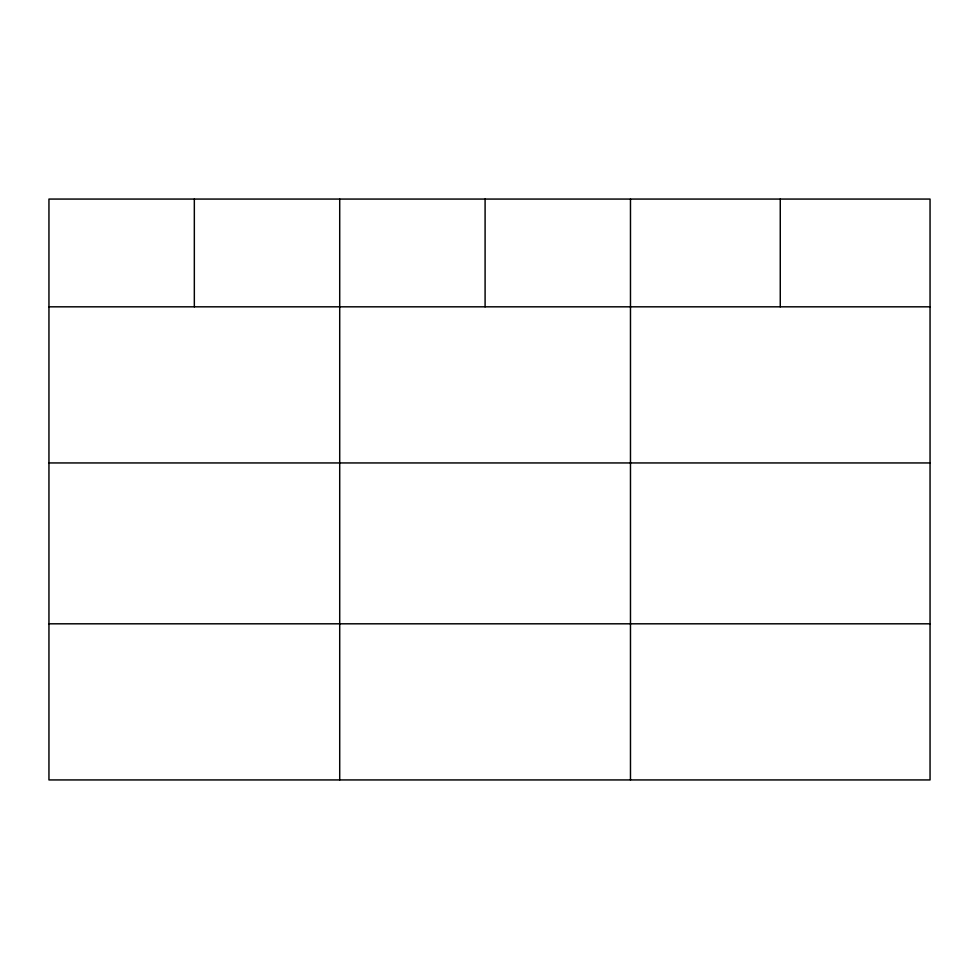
<?xml version="1.0" encoding="UTF-8"?>
<svg xmlns="http://www.w3.org/2000/svg" width="979" height="979" viewBox="0 0 979 979"><rect width="100%" height="100%" fill="white"/><g stroke="black" fill="none" stroke-linecap="round" stroke-linejoin="round"><path stroke-width="1.47" d="M930.05 462.945L930.05 199.067L48.95 199.067L48.95 779.933L930.05 779.933L930.05 462.945L48.95 462.945M48.95 306.819L930.05 306.819M48.95 623.807L930.05 623.807M780.263 199.067L780.263 306.819M630.476 199.067L630.476 779.933M485.094 199.067L485.094 306.819M339.713 199.067L339.713 779.933M194.332 199.067L194.332 306.819"/></g></svg>
